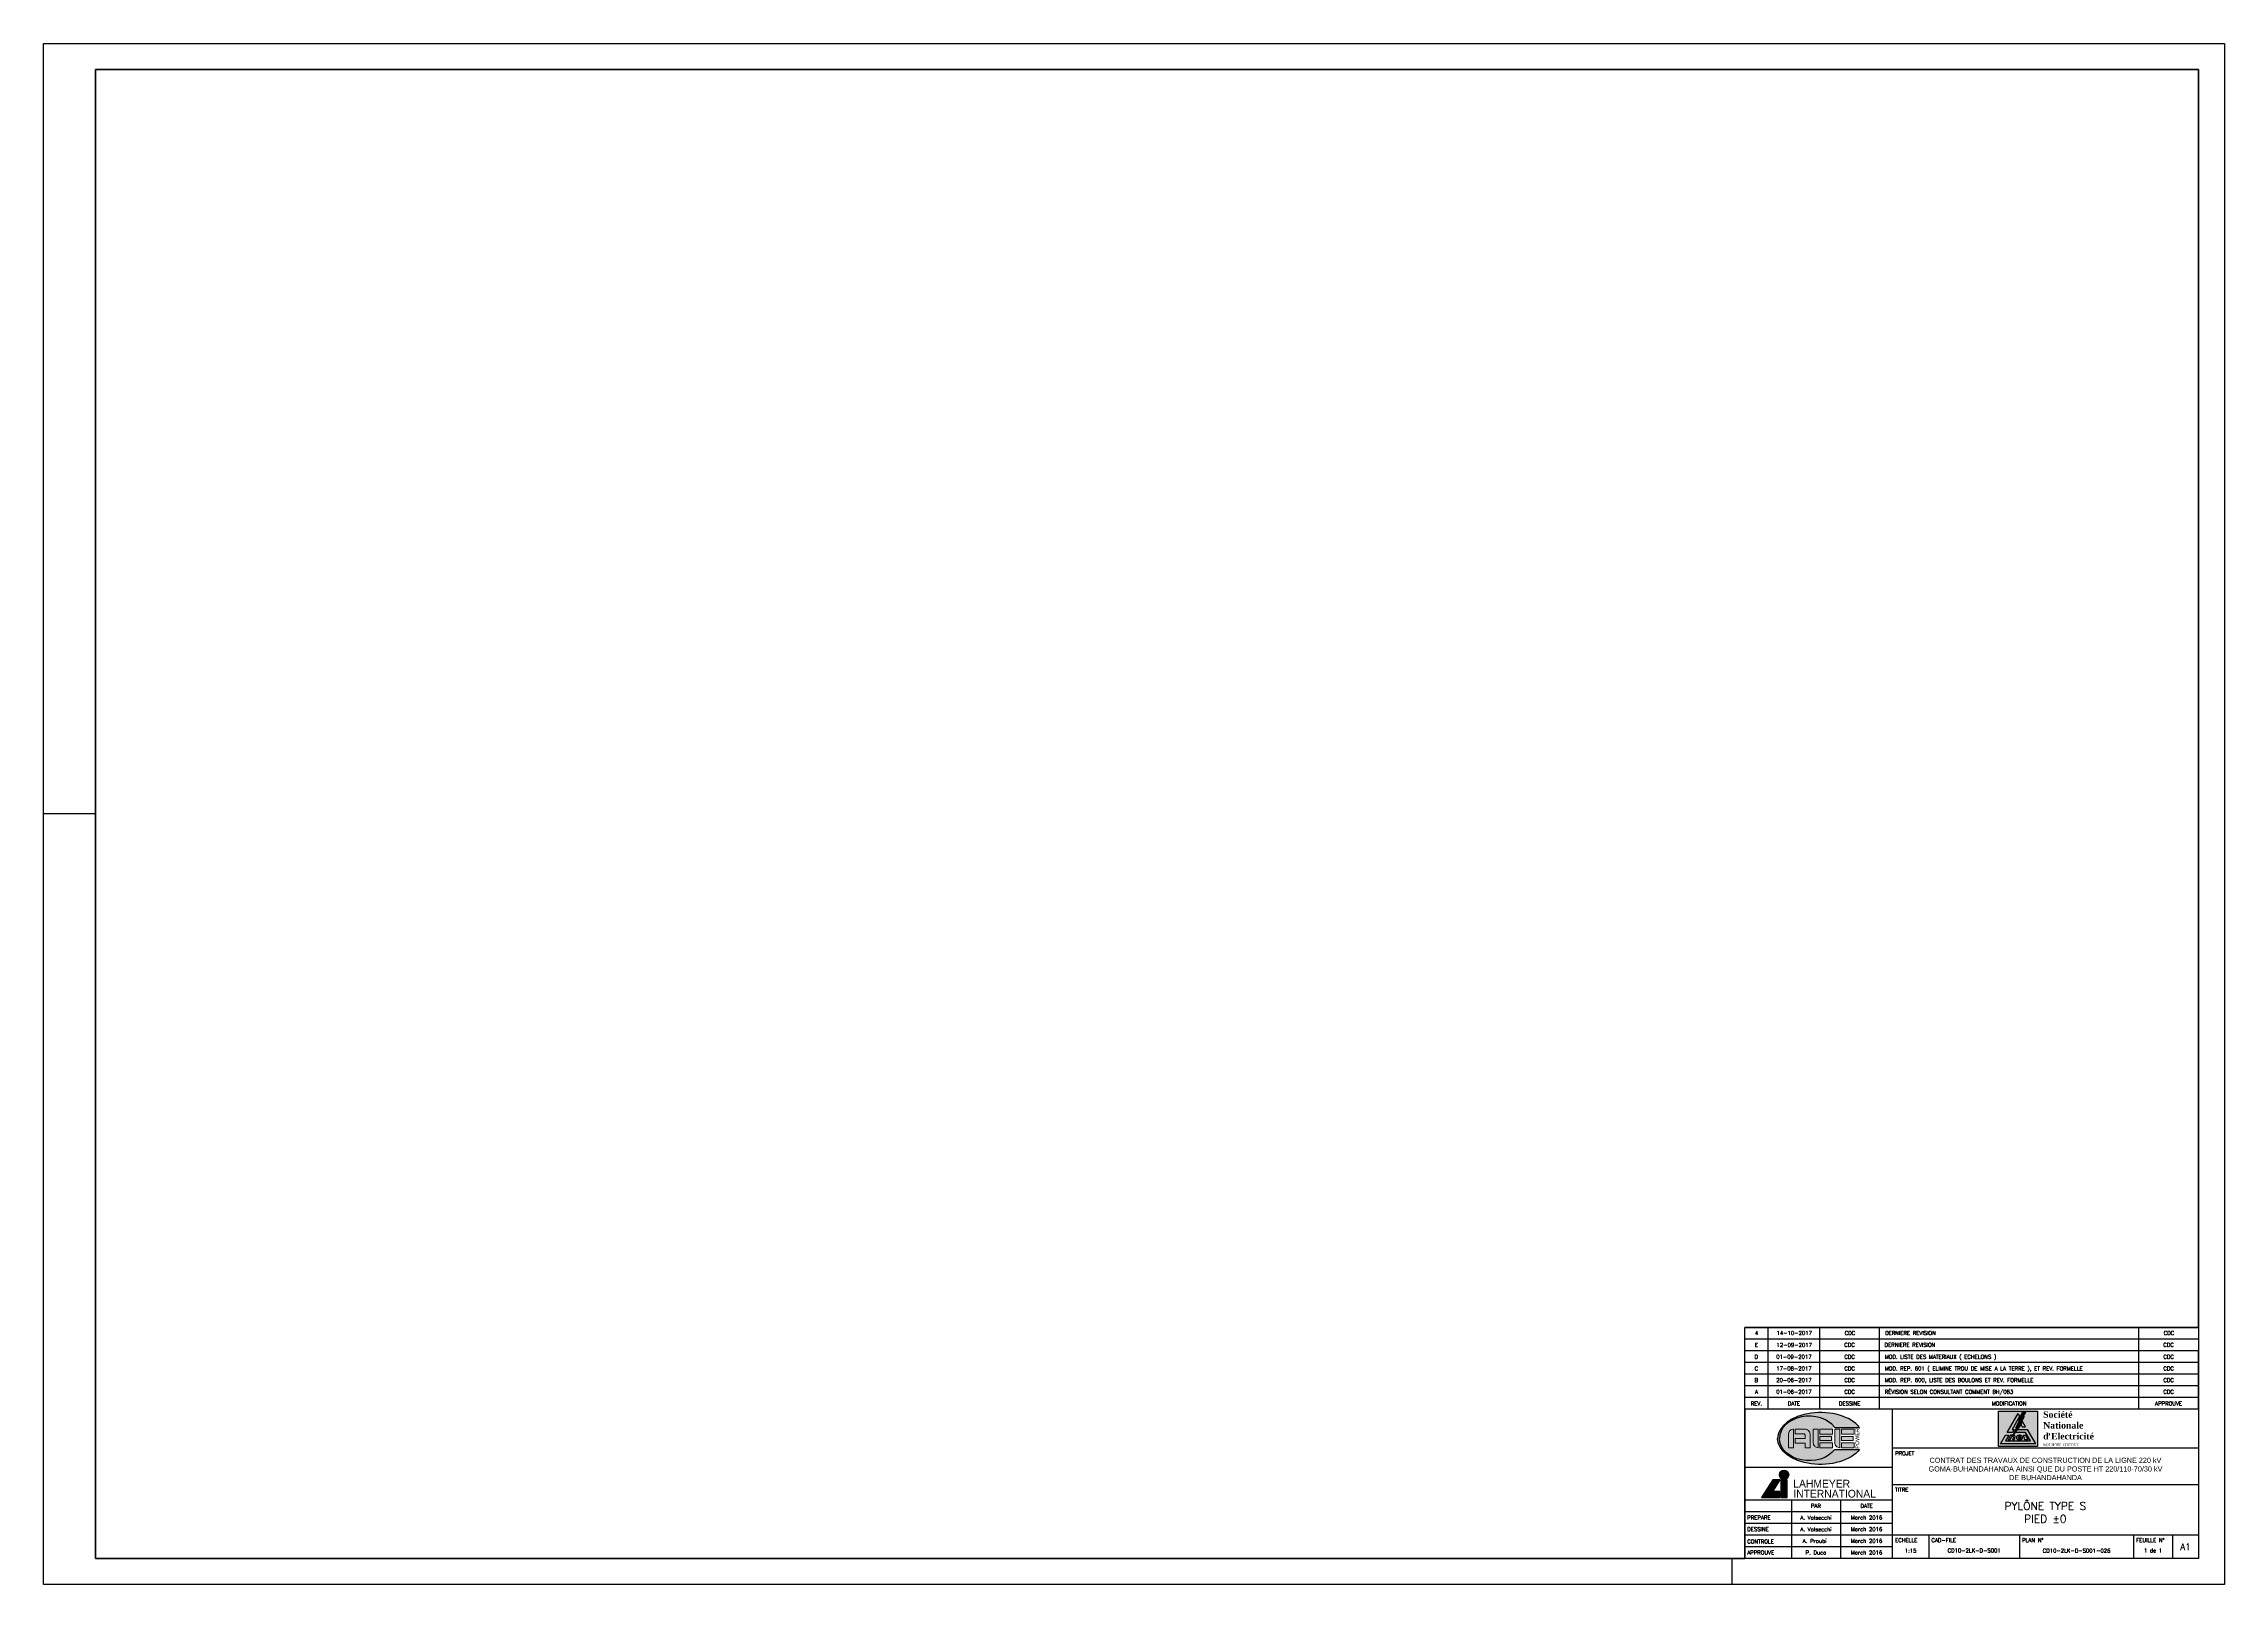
# Paper-space layout 'Layout1' of a CAD drawing. Header units: feet, sheet in millimetres. Extents: x 17 to 858, y 6 to 600.
# The model-space entities are those that its viewports show. They can reach past a viewport. Long polylines and large blocks are cut down to what shows.
import ezdxf
from ezdxf.enums import TextEntityAlignment as Align

# ---------------------------------------------------------------- set-up
doc = ezdxf.new("R2010")
doc.units = ezdxf.units.FT
doc.header["$LTSCALE"] = 150
doc.header["$MEASUREMENT"] = 0
for name, color, linetype in [('LS', 7, 'CONTINUOUS'), ('SELLO', 7, 'CONTINUOUS'), ('SELLO-MODIFI', 7, 'CONTINUOUS')]:
    doc.layers.add(name, color=color, linetype=linetype)
doc.styles.add('ARIAL', font='arial.ttf')
doc.styles.add('ROMANS', font='romans.shx', dxfattribs={"height": 2.5})
doc.styles.add('SWIS', font='swissl.ttf')
doc.styles.add('TIMES', font='times.ttf')
doc.styles.add('TIMESNEGRITA', font='timesbd.ttf')

# ---------------------------------------------------------------- blocks, each defined once
blk = doc.blocks.new('LOGO SNEL')
at = {"layer": 'SELLO'}
h = blk.add_hatch(color=170, dxfattribs=at)
h.paths.add_polyline_path([(-3.08, 6.8), (-18.08, 6.8), (-18.08, -6.8), (-3.08, -6.8)])
h.paths.add_polyline_path([(-7.65, 0.74), (-8.92, 0.74), (-9.49, 1.73), (-8.86, 2.83)], flags=16)
h.paths.add_polyline_path([(-8.27, 4.7), (-10.07, 1.41), (-9.68, 1.41), (-10.97, -0.35), (-7.02, -0.35), (-3.86, -5.82), (-17.3, -5.82), (-15.41, -2.54), (-14.14, -2.54), (-15.41, -4.72), (-5.76, -4.72), (-7.65, -1.44), (-11.77, -1.44), (-12.42, -2.33), (-11.14, 0.17), (-11.49, 0.35), (-10.07, 3.14), (-10.42, 3.31), (-8.86, 6.38), (-7.61, 6.48), (-8.59, 4.7)], flags=16)
h.paths.add_polyline_path([(-9.95, 4.72), (-12.88, -0.35), (-12.1, -0.35), (-12.73, -1.44), (-14.78, -1.44), (-10.58, 5.82)], flags=16)
h.paths.add_polyline_path([(-7.7, -2.54), (-6.81, -4.26), (-7.9, -4.26), (-8.53, -2.54)], flags=16)
h.paths.add_polyline_path([(-9.03, -2.9), (-8.93, -3.09), (-8.86, -3.32), (-8.85, -3.52), (-10.41, -3.52), (-10.38, -3.67), (-10.3, -3.76), (-10.29, -3.77), (-10.2, -3.81), (-10.08, -3.83), (-9.99, -3.84), (-9.86, -3.83), (-9.77, -3.8), (-9.67, -3.74), (-9.65, -3.71), (-8.86, -3.71), (-8.93, -3.87), (-9.08, -4.03), (-9.28, -4.14), (-9.49, -4.2), (-9.66, -4.23), (-9.86, -4.25), (-10.11, -4.26), (-10.37, -4.23), (-10.59, -4.18), (-10.79, -4.09), (-10.93, -3.99), (-11.07, -3.83), (-11.15, -3.62), (-11.17, -3.41), (-11.16, -3.21), (-11.09, -3), (-10.99, -2.87), (-10.89, -2.77), (-10.75, -2.68), (-10.55, -2.6), (-10.31, -2.55), (-10.07, -2.54), (-9.82, -2.54), (-9.57, -2.58), (-9.36, -2.66), (-9.18, -2.76)], flags=16)
h.paths.add_polyline_path([(-9.62, -3.12), (-9.59, -3.23), (-10.45, -3.23), (-10.38, -3.1), (-10.27, -3), (-10.12, -2.96), (-9.95, -2.95), (-9.73, -2.99)], flags=0)
h.paths.add_polyline_path([(-12.73, -2.84), (-12.72, -2.84, -0.53324), (-12.35, -3.38), (-12.71, -4.26), (-11.93, -4.26), (-11.72, -3.03, 0.387199), (-12, -2.58, 0.188481), (-12.93, -2.68), (-12.87, -2.54), (-13.47, -2.54), (-14.36, -4.26), (-13.57, -4.26), (-13.09, -3.08, -0.304428)], flags=16)
h = blk.add_hatch(color=50, dxfattribs=at)
h.paths.add_polyline_path([(-14.78, -1.44), (-12.73, -1.44), (-12.1, -0.35), (-12.88, -0.35), (-9.95, 4.72), (-10.58, 5.82)])
h.paths.add_polyline_path([(-8.86, 2.83), (-9.49, 1.73), (-8.92, 0.74), (-7.65, 0.74)])
h.paths.add_polyline_path([(-10.97, -0.35), (-11.77, -1.44), (-7.65, -1.44), (-5.76, -4.72), (-15.41, -4.72), (-14.14, -2.54), (-15.41, -2.54), (-17.3, -5.82), (-3.86, -5.82), (-7.02, -0.35)])
h.paths.add_polyline_path([(-7.7, -2.54), (-8.53, -2.54), (-7.9, -4.26), (-6.81, -4.26)], flags=17)
h.paths.add_polyline_path([(-8.95, -3.05), (-9.01, -2.95), (-9.07, -2.87), (-9.15, -2.79), (-9.23, -2.73), (-9.31, -2.68), (-9.41, -2.64), (-9.52, -2.6), (-9.63, -2.57), (-9.76, -2.55), (-9.89, -2.54), (-10.03, -2.54), (-10.11, -2.54), (-10.24, -2.55), (-10.37, -2.56), (-10.49, -2.59), (-10.6, -2.62), (-10.7, -2.66), (-10.79, -2.71), (-10.87, -2.76), (-10.9, -2.79), (-10.99, -2.87), (-11.05, -2.95), (-11.11, -3.05), (-11.14, -3.16), (-11.17, -3.27), (-11.17, -3.4), (-11.17, -3.44), (-11.16, -3.56), (-11.13, -3.67), (-11.09, -3.78), (-11.03, -3.87), (-10.96, -3.96), (-10.87, -4.03), (-10.83, -4.06), (-10.74, -4.11), (-10.64, -4.16), (-10.54, -4.19), (-10.42, -4.22), (-10.3, -4.24), (-10.17, -4.25), (-10.03, -4.26), (-9.92, -4.25), (-9.78, -4.25), (-9.66, -4.23), (-9.54, -4.21), (-9.43, -4.19), (-9.33, -4.15), (-9.24, -4.12), (-9.14, -4.06), (-9.04, -3.99), (-8.97, -3.91), (-8.91, -3.81), (-8.86, -3.71), (-9.62, -3.71), (-9.8, -3.82), (-10.04, -3.84), (-10.27, -3.79), (-10.38, -3.67), (-10.41, -3.52), (-8.85, -3.52), (-8.86, -3.38), (-8.88, -3.26), (-8.91, -3.15)], flags=17)
h.paths.add_polyline_path([(-9.59, -3.23), (-10.45, -3.23), (-10.38, -3.1), (-10.27, -3), (-10.12, -2.96), (-9.95, -2.95), (-9.73, -2.99), (-9.62, -3.12)], flags=16)
h.paths.add_polyline_path([(-12.35, -3.38), (-12.71, -4.26), (-11.93, -4.26), (-11.72, -3.03, 0.387199), (-12, -2.58, 0.188481), (-12.93, -2.68), (-12.87, -2.54), (-13.47, -2.54), (-14.36, -4.26), (-13.57, -4.26), (-13.09, -3.08, -0.304428), (-12.73, -2.84), (-12.72, -2.84, -0.53324)], flags=17)
blk.add_hatch(color=10, dxfattribs=at).paths.add_polyline_path([(-11.14, 0.17), (-11.49, 0.35), (-10.07, 3.14), (-10.42, 3.31), (-8.86, 6.38), (-7.61, 6.48), (-8.59, 4.7), (-8.27, 4.7), (-10.07, 1.41), (-9.68, 1.41), (-12.42, -2.33)])
at = {"layer": 'SELLO', "color": 170}
blk.add_lwpolyline([(-18.08, 6.8), (-3.08, 6.8), (-3.08, -6.8), (-18.08, -6.8)], close=True, dxfattribs=at)
at = {"layer": 'SELLO', "color": 50}
for points in [[(-14.78, -1.44), (-10.58, 5.82), (-9.95, 4.72), (-12.88, -0.35), (-12.1, -0.35), (-12.73, -1.44)], [(-8.92, 0.74), (-7.65, 0.74), (-8.86, 2.83), (-9.49, 1.73)], [(-10.9, -2.79), (-10.99, -2.87), (-11.05, -2.95), (-11.11, -3.05), (-11.14, -3.16), (-11.17, -3.27), (-11.17, -3.4), (-11.17, -3.44), (-11.16, -3.56), (-11.13, -3.67), (-11.09, -3.78), (-11.03, -3.87), (-10.96, -3.96), (-10.87, -4.03), (-10.83, -4.06), (-10.74, -4.11), (-10.64, -4.16), (-10.54, -4.19), (-10.42, -4.22), (-10.3, -4.24), (-10.17, -4.25), (-10.03, -4.26), (-9.92, -4.25), (-9.78, -4.25), (-9.66, -4.23), (-9.54, -4.21), (-9.43, -4.19), (-9.33, -4.15), (-9.24, -4.12), (-9.14, -4.06), (-9.04, -3.99), (-8.97, -3.91), (-8.91, -3.81), (-8.86, -3.71), (-9.65, -3.71), (-9.67, -3.74), (-9.77, -3.8), (-9.86, -3.83), (-9.99, -3.84), (-10.08, -3.83), (-10.2, -3.81), (-10.29, -3.77), (-10.3, -3.76), (-10.38, -3.67), (-10.41, -3.52), (-8.85, -3.52), (-8.86, -3.38), (-8.88, -3.26), (-8.91, -3.15), (-8.95, -3.05), (-9.01, -2.95), (-9.07, -2.87), (-9.15, -2.79), (-9.23, -2.73), (-9.31, -2.68), (-9.41, -2.64), (-9.52, -2.6), (-9.63, -2.57), (-9.76, -2.55), (-9.89, -2.54), (-10.03, -2.54), (-10.11, -2.54), (-10.24, -2.55), (-10.37, -2.56), (-10.49, -2.59), (-10.6, -2.62), (-10.7, -2.66), (-10.79, -2.71), (-10.87, -2.76)], [(-9.99, -2.95), (-10.12, -2.96), (-10.23, -2.99), (-10.29, -3.02), (-10.38, -3.1), (-10.43, -3.2), (-10.44, -3.23), (-9.59, -3.23), (-9.62, -3.12), (-9.7, -3.03), (-9.71, -3.02), (-9.8, -2.97), (-9.92, -2.95)], [(-6.81, -4.26), (-7.9, -4.26), (-8.53, -2.54), (-7.7, -2.54)]]:
    blk.add_lwpolyline(points, close=True, dxfattribs=at)
at = {"layer": 'SELLO', "color": 10}
blk.add_lwpolyline([(-11.14, 0.17), (-11.49, 0.35), (-10.07, 3.14), (-10.42, 3.31), (-8.86, 6.38), (-7.61, 6.48), (-8.59, 4.7), (-8.27, 4.7), (-10.07, 1.41), (-9.68, 1.41), (-12.42, -2.33)], close=True, dxfattribs=at)
at = {"layer": 'SELLO', "color": 50}
blk.add_lwpolyline([(-10.97, -0.35), (-7.02, -0.35), (-3.86, -5.82), (-17.3, -5.82), (-15.41, -2.54), (-14.14, -2.54), (-15.41, -4.72), (-5.76, -4.72), (-7.65, -1.44), (-11.77, -1.44)], dxfattribs=at)
blk.add_lwpolyline([(-12.73, -2.84), (-12.72, -2.84, -0.53324), (-12.35, -3.38), (-12.71, -4.26), (-11.93, -4.26), (-11.72, -3.03, 0.387199), (-12, -2.58, 0.188481), (-12.93, -2.68), (-12.87, -2.54), (-13.47, -2.54), (-14.36, -4.26), (-13.57, -4.26), (-13.09, -3.08, -0.304428)], format="xyb", close=True, dxfattribs=at)
at = {"layer": 'SELLO'}
for s, height, style, p in [('SOCIETE  D ETAT', 1.0938, 'TIMES', (-0.9, -6.16)), (',', 2.5, 'TIMESNEGRITA', (1, -1.03)), (',', 1.09, 'TIMES', (7.74, -5.24))]:
    blk.add_text(s, height=height, dxfattribs=dict(at, style=style)).set_placement(p, align=Align.MIDDLE_LEFT)
at = {"layer": 'SELLO', "insert": (-0.9, 1.28), "char_height": 2.5, "width": 21.0938, "attachment_point": 4, "style": 'TIMESNEGRITA'}
blk.add_mtext('Société\\PNationale\\Pd Electricité', dxfattribs=at)
blk = doc.blocks.new('LOGO LAHMEYER')
at = {"layer": 'SELLO', "true_color": 0x231f20}
h = blk.add_hatch(color=250, dxfattribs=at)
h.dxf.hatch_style = 1
h.paths.add_polyline_path([(-14.55, -5.31), (-12.12, -5.31), (-12.12, 1.57), (-14.55, 1.57)])
h.paths.add_polyline_path([(-14.98, -5.31), (-14.98, -2.89), (-17.59, -2.89), (-14.81, 1.57), (-17.67, 1.57), (-21.98, -5.31)])
at = {"layer": 'SELLO', "true_color": 0xee1c25}
h = blk.add_hatch(color=240, dxfattribs=at)
h.dxf.hatch_style = 1
edge = h.paths.add_edge_path()
edge.add_arc((-13.33, 3.51), 1.8, 0, 360)
at = {"layer": 'SELLO', "color": 250, "true_color": 0x231f20}
for points in [[(-14.98, -5.31), (-14.98, -2.89), (-17.59, -2.89), (-14.81, 1.57), (-17.67, 1.57), (-21.98, -5.31)], [(-14.55, -5.31), (-12.12, -5.31), (-12.12, 1.57), (-14.55, 1.57)]]:
    blk.add_lwpolyline(points, close=True, dxfattribs=at)
at = {"layer": 'SELLO', "color": 240, "true_color": 0xee1c25}
blk.add_circle((-13.33, 3.51), 1.8, dxfattribs=at)
at = {"layer": 'SELLO', "color": 250, "true_color": 0x231f20, "style": 'ARIAL', "width": 0.95}
blk.add_text('LAHMEYER', height=3, dxfattribs=at).set_placement((-9.74, 1.57), align=Align.TOP_LEFT)
blk.add_text('INTERNATIONAL', height=3, dxfattribs=at).set_placement((-9.74, -6.2), align=Align.BOTTOM_LEFT)
blk = doc.blocks.new('LOGO AEE')
at = {"layer": 'SELLO', "true_color": 0x2e4894}
h = blk.add_hatch(color=167, dxfattribs=at)
h.dxf.hatch_style = 1
edge = h.paths.add_edge_path()
edge.add_ellipse((0.8, 0), major_axis=(-16.61, 0), ratio=0.602151, start_angle=205.37693, end_angle=360)
edge.add_ellipse((0.8, 0), major_axis=(-16.61, 0), ratio=0.602151, start_angle=0, end_angle=154.62307)
edge.add_line((15.81, -4.29), (6.23, -4.29))
edge.add_ellipse((-3.66, 0), major_axis=(-11.43, 0), ratio=0.75, start_angle=0, end_angle=150, ccw=False)
edge.add_ellipse((-3.66, 0), major_axis=(-11.43, 0), ratio=0.75, start_angle=210, end_angle=360, ccw=False)
edge.add_line((6.23, 4.29), (15.81, 4.29))
at = {"layer": 'SELLO', "lineweight": 0, "true_color": 0x615b56}
h = blk.add_hatch(color=251, dxfattribs=at)
h.dxf.hatch_style = 1
h.paths.add_polyline_path([(13.74, 3.57), (8.83, 3.57), (8.83, 1.68), (13.74, 1.68)])
h.paths.add_polyline_path([(8.18, 3.57), (6.3, 3.57), (6.3, -1.63), (6.32, -1.93), (6.41, -2.33), (6.59, -2.68), (6.85, -3.01), (7.04, -3.19), (7.39, -3.4), (7.77, -3.53), (8.18, -3.57)])
h.paths.add_polyline_path([(13.33, 0.77), (8.83, 0.77), (8.83, -0.76), (13.33, -0.76)])
h.paths.add_polyline_path([(13.74, -1.73), (8.83, -1.73), (8.83, -3.57), (13.74, -3.57)])
h.paths.add_polyline_path([(5.41, 3.57), (0.49, 3.57), (0.49, 1.68), (5.41, 1.68)])
h.paths.add_polyline_path([(-0.15, 3.57), (-2.03, 3.57), (-2.03, -1.63), (-2.01, -1.93), (-1.91, -2.33), (-1.74, -2.68), (-1.48, -3.01), (-1.29, -3.19), (-0.94, -3.4), (-0.56, -3.53), (-0.15, -3.57)])
h.paths.add_polyline_path([(5, 0.77), (0.49, 0.77), (0.49, -0.76), (5, -0.76)])
h.paths.add_polyline_path([(5.41, -1.73), (0.49, -1.73), (0.49, -3.57), (5.41, -3.57)])
h.paths.add_polyline_path([(-9.67, 3.57), (-9.93, 3.56), (-10.33, 3.47), (-10.69, 3.29), (-11.01, 3.04), (-11.17, 2.88), (-11.38, 2.54), (-11.51, 2.15), (-11.55, 1.73), (-11.55, -3.57), (-9.67, -3.57)])
h.paths.add_polyline_path([(-5.34, 3.57), (-9.04, 3.57), (-9.04, 1.73), (-5.77, 1.73), (-5.59, 1.73), (-5.26, 1.56), (-5.2, 1.45), (-5.13, 1.02), (-5.13, -0.02), (-9.04, -0.02), (-9.04, -1.84), (-5.13, -1.84), (-5.13, -3.57), (-3.3, -3.57), (-3.3, 1.73), (-3.31, 1.99), (-3.41, 2.38), (-3.61, 2.73), (-3.89, 3.04), (-4.15, 3.25), (-4.51, 3.43), (-4.91, 3.54)])
at = {"layer": 'SELLO', "color": 251, "lineweight": 0, "true_color": 0x615b56}
for points in [[(-9.67, 3.57), (-9.93, 3.56), (-10.33, 3.47), (-10.69, 3.29), (-11.01, 3.04), (-11.17, 2.88), (-11.38, 2.54), (-11.51, 2.15), (-11.55, 1.73), (-11.55, -3.57), (-9.67, -3.57)], [(-5.34, 3.57), (-9.04, 3.57), (-9.04, 1.73), (-5.77, 1.73), (-5.59, 1.73), (-5.26, 1.56), (-5.2, 1.45), (-5.13, 1.02), (-5.13, -0.02), (-9.04, -0.02), (-9.04, -1.84), (-5.13, -1.84), (-5.13, -3.57), (-3.3, -3.57), (-3.3, 1.73), (-3.31, 1.99), (-3.41, 2.38), (-3.61, 2.73), (-3.89, 3.04), (-4.15, 3.25), (-4.51, 3.43), (-4.91, 3.54)], [(-0.15, 3.57), (-2.03, 3.57), (-2.03, -1.63), (-2.01, -1.93), (-1.91, -2.33), (-1.74, -2.68), (-1.48, -3.01), (-1.29, -3.19), (-0.94, -3.4), (-0.56, -3.53), (-0.15, -3.57)], [(5.41, 3.57), (0.49, 3.57), (0.49, 1.68), (5.41, 1.68)], [(5, 0.77), (0.49, 0.77), (0.49, -0.76), (5, -0.76)], [(8.18, 3.57), (6.3, 3.57), (6.3, -1.63), (6.32, -1.93), (6.41, -2.33), (6.59, -2.68), (6.85, -3.01), (7.04, -3.19), (7.39, -3.4), (7.77, -3.53), (8.18, -3.57)], [(13.74, 3.57), (8.83, 3.57), (8.83, 1.68), (13.74, 1.68)], [(13.33, 0.77), (8.83, 0.77), (8.83, -0.76), (13.33, -0.76)], [(5.41, -1.73), (0.49, -1.73), (0.49, -3.57), (5.41, -3.57)], [(13.74, -1.73), (8.83, -1.73), (8.83, -3.57), (13.74, -3.57)]]:
    blk.add_lwpolyline(points, close=True, dxfattribs=at)
at = {"layer": 'SELLO', "color": 167, "true_color": 0x2e4894}
for points in [[(6.23, 4.29), (15.81, 4.29)], [(6.23, -4.29), (15.81, -4.29)]]:
    blk.add_lwpolyline(points, dxfattribs=at)
for centre, major_axis, ratio, start_param in [((0.8, 0), (-16.61, 0), 0.602151, 3.584504), ((-3.66, 0), (-11.43, 0), 0.75, 3.665191)]:
    blk.add_ellipse(centre, major_axis=major_axis, ratio=ratio, start_param=start_param, end_param=6.283185, dxfattribs=at)
at = {"layer": 'SELLO', "color": 167, "true_color": 0x2e4894, "extrusion": (0, 0, -1)}
for centre, major_axis, ratio, start_param in [((-3.66, 0), (-11.43, 0), 0.75, 3.665191), ((0.8, 0), (-16.61, 0), 0.602151, 3.584504)]:
    blk.add_ellipse(centre, major_axis=major_axis, ratio=ratio, start_param=start_param, end_param=6.283185, dxfattribs=at)
at = {"layer": 'SELLO', "color": 13, "true_color": 0xd3505e, "style": 'SWIS'}
blk.add_text('POWER', height=1.5, rotation=90, dxfattribs=at).set_placement((14.91, 0), align=Align.MIDDLE)

psp = doc.layouts.get("Layout1")

# ---------------------------------------------------------------- linework, layer by layer
at = {"layer": 'LS', "color": 8}
psp.add_lwpolyline([(37.29, 589.73), (37.29, 15.73), (673.29, 15.73), (673.29, 104.73), (848.29, 104.73), (848.29, 589.73), (37.29, 589.73)], close=True, dxfattribs=at)
at = {"layer": 'SELLO'}
for p, q in [((37.29, 302.73), (17.29, 302.73)), ((668.29, 15.73), (668.29, 5.73))]:
    psp.add_line(p, q, dxfattribs=at)
at = {"layer": 'SELLO', "color": 2}
for p, q in [((848.29, 104.73), (673.29, 104.73)), ((682.29, 73.23), (682.29, 104.73)), ((702.29, 73.23), (702.29, 104.73)), ((725.29, 73.23), (725.29, 104.73)), ((825.29, 73.23), (825.29, 104.73)), ((848.29, 100.23), (673.29, 100.23)), ((848.29, 95.73), (673.29, 95.73)), ((848.29, 91.23), (673.29, 91.23)), ((848.29, 86.73), (673.29, 86.73)), ((848.29, 82.23), (673.29, 82.23)), ((730.29, 44.23), (730.29, 73.23)), ((730.29, 50.73), (673.29, 50.73)), ((848.29, 58.23), (730.29, 58.23)), ((730.29, 38.23), (673.29, 38.23)), ((730.29, 33.73), (673.29, 33.73)), ((691.29, 38.23), (691.29, 15.73)), ((710.29, 38.23), (710.29, 15.73)), ((730.29, 29.23), (673.29, 29.23)), ((730.29, 24.73), (673.29, 24.73)), ((730.29, 20.23), (673.29, 20.23)), ((730.29, 15.73), (730.29, 24.73)), ((744.29, 24.73), (744.29, 15.73)), ((779.29, 24.73), (779.29, 15.73)), ((823.29, 24.73), (823.29, 15.73)), ((838.29, 24.73), (838.29, 15.73))]:
    psp.add_line(p, q, dxfattribs=at)
at = {"layer": 'SELLO', "color": 8}
for p, q in [((673.29, 73.23), (673.29, 100.23)), ((848.29, 73.23), (848.29, 95.73)), ((673.29, 73.23), (673.29, 15.73)), ((848.29, 73.23), (673.29, 73.23)), ((848.29, 73.23), (848.29, 15.73)), ((848.29, 15.73), (673.29, 15.73))]:
    psp.add_line(p, q, dxfattribs=at)
at = {"layer": 'SELLO', "color": 3}
psp.add_line((848.29, 77.73), (673.29, 77.73), dxfattribs=at)
at = {"layer": 'SELLO'}
psp.add_lwpolyline([(17.29, 599.73), (858.29, 599.73), (858.29, 5.73), (17.29, 5.73)], close=True, dxfattribs=at)
at = {"layer": 'SELLO', "color": 8}
psp.add_lwpolyline([(37.29, 589.73), (848.29, 589.73), (848.29, 15.73), (37.29, 15.73)], close=True, dxfattribs=at)
at = {"layer": 'SELLO', "color": 5}
psp.add_lwpolyline([(730.29, 44.23), (848.29, 44.23), (848.29, 24.73), (730.29, 24.73)], close=True, dxfattribs=at)

# ---------------------------------------------------------------- block references
at = {"layer": 'SELLO', "color": 4}
for name, p in [('LOGO AEE', (701.79, 61.98)), ('LOGO LAHMEYER', (701.79, 44.48))]:
    psp.add_blockref(name, p, dxfattribs=at)
at = {"layer": 'SELLO'}
psp.add_blockref('LOGO SNEL', (789.29, 65.73), dxfattribs=at)

# ---------------------------------------------------------------- texts
at = {"layer": 'SELLO', "color": 2, "style": 'ROMANS'}
for s, height, p in [('REV.', 1.5, (677.79, 75.48)), ('DATE', 1.5, (692.29, 75.48)), ('DESSINE', 1.5, (713.79, 75.48)), ('MODIFICATION', 1.5, (775.29, 75.48)), ('APPROUVE', 1.5, (836.79, 75.48)), ('PAR', 1.5, (700.79, 35.98)), ('DATE', 1.5, (720.29, 35.98)), ('A. Valsecchi', 1.5, (700.79, 31.48)), ('A. Valsecchi', 1.5, (700.79, 26.98)), ('March 2016', 1.5, (720.29, 31.48)), ('March 2016', 1.5, (720.29, 26.98)), ('A. Proubi ', 1.5, (700.79, 22.48)), ('P. Duca', 1.5, (700.79, 17.98)), ('March 2016', 1.5, (720.29, 22.48)), ('March 2016', 1.5, (720.29, 17.98)), ('A1', 2.5, (843.29, 20.23))]:
    psp.add_text(s, height=height, dxfattribs=at).set_placement(p, align=Align.MIDDLE)
for s, p in [('PROJET', (731.29, 56.23)), ('TITRE', (731.29, 42.23)), ('PREPARE', (674.29, 31.48)), ('DESSINE', (674.29, 26.98)), ('APPROUVE', (674.29, 17.98)), ('CONTROLE', (674.29, 22.23)), ('ECHELLE', (731.29, 22.73)), ('CAD-FILE', (745.29, 22.73)), ('PLAN N%%D', (780.29, 22.73)), ('FEUILLE N%%D', (824.29, 22.73))]:
    psp.add_text(s, height=1.5, dxfattribs=at).set_placement(p, align=Align.MIDDLE_LEFT)
for s, p in [('1:15', (737.29, 17.97)), ('CD10-2LK-D-S001', (761.79, 18.05)), ('1 de 1', (830.79, 18.05))]:
    psp.add_text(s, height=1.5, dxfattribs=at).set_placement(p, align=Align.CENTER)
at = {"layer": 'SELLO', "color": 3, "style": 'ROMANS'}
psp.add_text('CD10-2LK-D-S001-026', height=1.5, dxfattribs=at).set_placement((801.29, 17.97), align=Align.CENTER)
at = {"layer": 'SELLO', "attachment_point": 5}
for s, insert, char_height, style in [('{\\C2;CONTRAT DES TRAVAUX DE CONSTRUCTION DE LA LIGNE 220 kV GOMA-BUHANDAHANDA AINSI QUE DU POSTE HT 220/110-70/30 kV\\PDE BUHANDAHANDA}', (789.29, 50.23), 2, 'ARIAL'), ('{\\C4;PYLÔNE TYPE S\\P\\C3;PIED ±0}', (789.29, 33.48), 3, 'ROMANS')]:
    psp.add_mtext_dynamic_manual_height_columns(s, width=118, gutter_width=12.5, heights=[0], dxfattribs=dict(at, insert=insert, char_height=char_height, style=style))
at = {"layer": 'SELLO-MODIFI', "color": 2, "style": 'ROMANS'}
for s, p in [('4', (677.91, 102.63)), ('14-10-2017', (692.41, 102.63)), ('CDC', (713.91, 102.63)), ('CDC', (836.91, 102.63)), ('D', (677.79, 93.48)), ('E', (677.88, 98.03)), ('01-09-2017', (692.29, 93.48)), ('12-09-2017', (692.38, 98.03)), ('CDC', (713.75, 98.09)), ('CDC', (713.79, 93.48)), ('CDC', (836.75, 98.09)), ('CDC', (836.79, 93.48)), ('C', (677.79, 88.98)), ('B', (677.79, 84.48)), ('20-06-2017', (692.29, 84.48)), ('17-08-2017', (692.29, 88.98)), ('CDC', (713.79, 88.98)), ('CDC', (713.79, 84.48)), ('CDC', (836.79, 88.98)), ('CDC', (836.79, 84.48)), ('A', (677.79, 79.98)), ('01-06-2017', (692.29, 79.98)), ('CDC', (713.79, 79.98)), ('CDC', (836.79, 79.98))]:
    psp.add_text(s, height=1.5, dxfattribs=at).set_placement(p, align=Align.MIDDLE)
for s, p in [('DERNIERE REVISION', (727.41, 102.63)), ('DERNIERE REVISION', (727.25, 98.09)), ('MOD. LISTE DES MATERIAUX ( ECHELONS )', (727.29, 93.48)), ('MOD. REP. 601 ( ELIMINE TROU DE MISE A LA TERRE ), ET REV. FORMELLE', (727.29, 88.98)), ('MOD. REP. 600, LISTE DES BOULONS ET REV. FORMELLE', (727.29, 84.48)), ('RÉVISION SELON CONSULTANT COMMENT BH/083', (727.29, 79.98))]:
    psp.add_text(s, height=1.5, dxfattribs=at).set_placement(p, align=Align.MIDDLE_LEFT)

doc.saveas('drawing.dxf')
